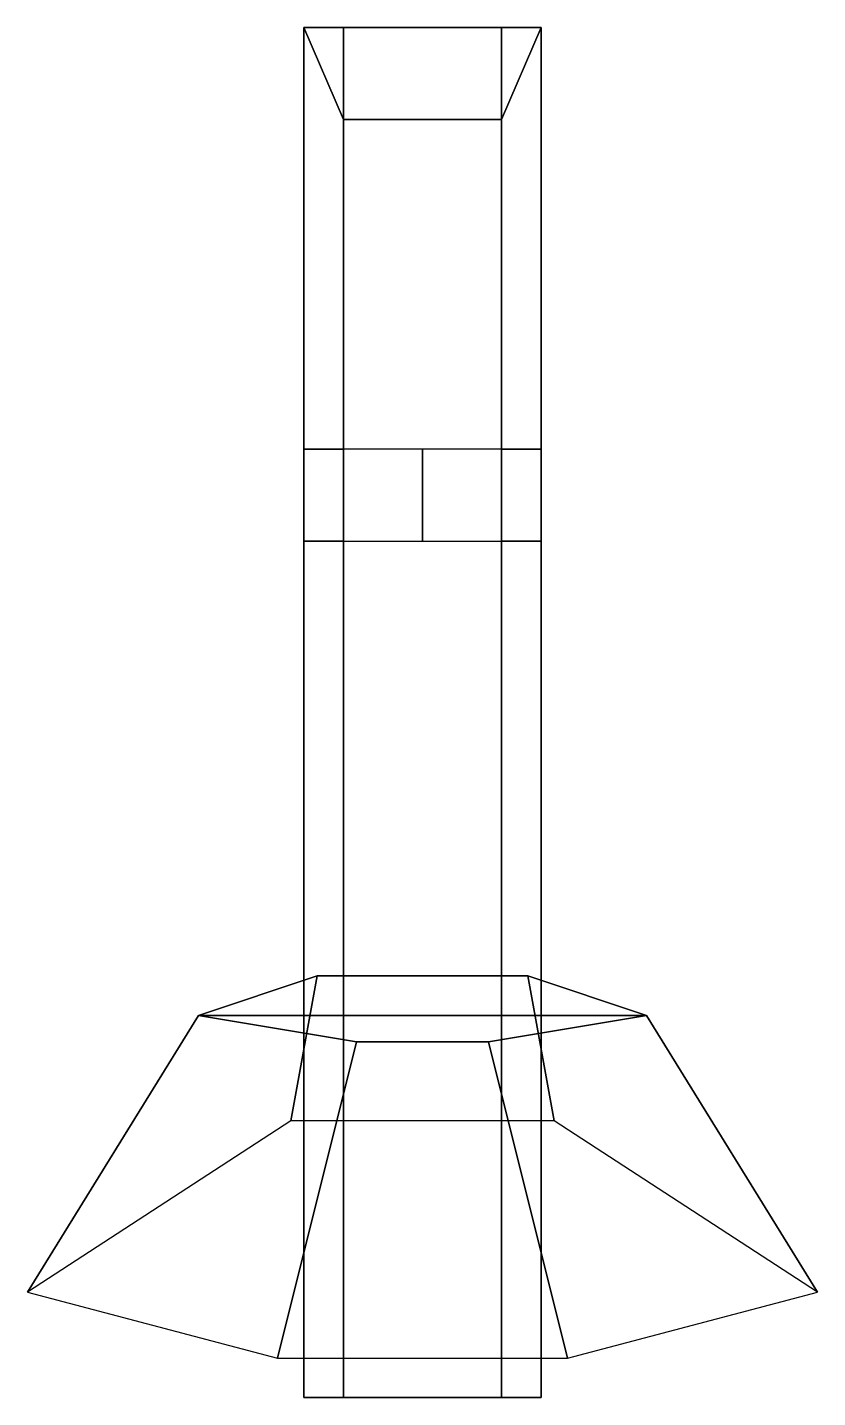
# Model space of a CAD drawing. Extents: x -0.3 to 0.3, y 0.51 to 1.55.
import ezdxf

# ---------------------------------------------------------------- set-up
doc = ezdxf.new("R2010")
doc.units = 0
doc.layers.add('SLEEVE', color=5, linetype='CONTINUOUS')

msp = doc.modelspace()

# ---------------------------------------------------------------- linework, layer by layer
at = {"layer": 'SLEEVE'}
for points in [[(-0.06, 1.48, -0.24), (-0.06, 0.51, -0.24), (-0.09, 0.51, -0.17), (-0.09, 1.55, -0.17)], [(0.09, 1.55, -0.17), (0.06, 1.48, -0.24), (-0.06, 1.48, -0.24), (-0.09, 1.55, -0.17)], [(-0.09, 1.55, -0.17), (-0.06, 1.55, -0.07), (0.06, 1.55, -0.07), (0.09, 1.55, -0.17)], [(-0.09, 0.51, -0.17), (-0.06, 0.51, -0.07), (-0.06, 1.55, -0.07), (-0.09, 1.55, -0.17)], [(-0.06, 1.55, -0.07), (-0.06, 0.51, -0.07), (0.06, 0.51, -0.07), (0.06, 1.55, -0.07)], [(0.09, 0.51, -0.17), (0.06, 0.51, -0.24), (0.06, 1.48, -0.24), (0.09, 1.55, -0.17)], [(0.06, 1.55, -0.07), (0.06, 0.51, -0.07), (0.09, 0.51, -0.17), (0.09, 1.55, -0.17)], [(0.06, 1.48, -0.24), (0.06, 0.51, -0.24), (-0.06, 0.51, -0.24), (-0.06, 1.48, -0.24)], [(-0.09, 1.23), (-0.06, 1.23, -0.07), (-0.06, 1.16, -0.07), (-0.09, 1.16)], [(-0.06, 1.23, 0.07), (-0.09, 1.23), (-0.09, 1.16), (-0.06, 1.16, 0.07)], [(0, 1.23, 0.1), (-0.06, 1.23, 0.07), (-0.06, 1.16, 0.07), (0, 1.16, 0.1)], [(0, 1.16, 0.1), (0.06, 1.16, 0.07), (0.06, 1.23, 0.07), (0, 1.23, 0.1)], [(0.06, 1.16, 0.07), (0.09, 1.16), (0.09, 1.23), (0.06, 1.23, 0.07)], [(0.09, 1.16), (0.06, 1.16, -0.07), (0.06, 1.23, -0.07), (0.09, 1.23)], [(-0.17, 0.8), (-0.08, 0.83, -0.15), (-0.1, 0.72, -0.32), (-0.3, 0.59, 0.01)], [(0.08, 0.83, -0.15), (-0.08, 0.83, -0.15), (-0.17, 0.8), (0.17, 0.8)], [(-0.08, 0.83, -0.15), (0.08, 0.83, -0.15), (0.1, 0.72, -0.32), (-0.1, 0.72, -0.32)], [(0.08, 0.83, -0.15), (0.17, 0.8), (0.3, 0.59, 0.01), (0.1, 0.72, -0.32)], [(-0.05, 0.78, 0.12), (-0.17, 0.8), (-0.3, 0.59, 0.01), (-0.11, 0.54, 0.34)], [(0.17, 0.8), (-0.17, 0.8), (-0.05, 0.78, 0.12), (0.05, 0.78, 0.12)], [(0.17, 0.8), (0.05, 0.78, 0.12), (0.11, 0.54, 0.34), (0.3, 0.59, 0.01)], [(0.05, 0.78, 0.12), (-0.05, 0.78, 0.12), (-0.11, 0.54, 0.34), (0.11, 0.54, 0.34)]]:
    msp.add_3dface(points, dxfattribs=at)

doc.saveas('drawing.dxf')
